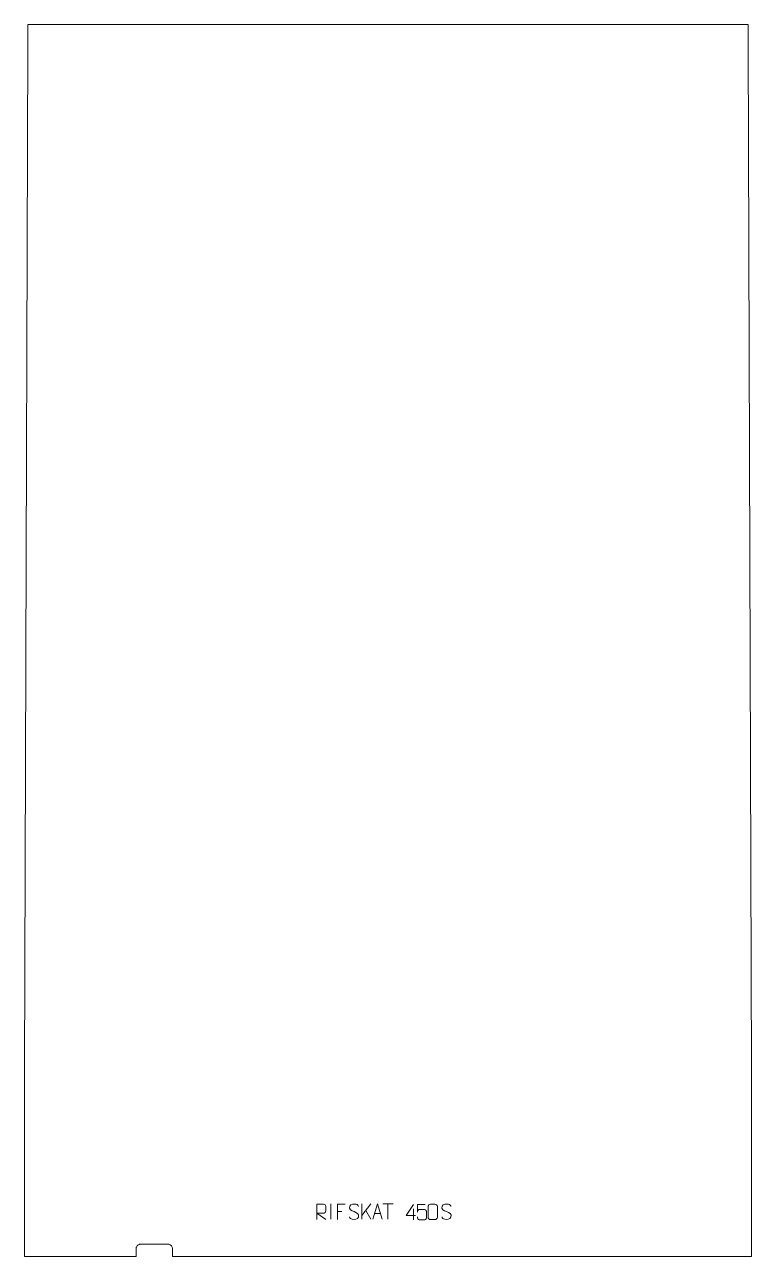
# Model space of a CAD drawing. Header units: millimetres. Extents: x -590 to 590, y -1735 to 265.
import ezdxf

# ---------------------------------------------------------------- set-up
doc = ezdxf.new("R2010")
doc.units = ezdxf.units.MM
doc.header["$MEASUREMENT"] = 0
doc.layers.add('layer 1', color=7, linetype='Continuous')

msp = doc.modelspace()

# ---------------------------------------------------------------- linework, layer by layer
at = {"layer": 'layer 1', "color": 242, "lineweight": 9}
msp.add_open_spline([(584.9995, 234.9991), (584.9995, 234.9991), (589.9993, -1434.9998), (589.9993, -1434.9998), (589.9993, -1434.9998), (589.9993, -1434.9998), (589.9993, -1734.9993), (589.9993, -1734.9993), (589.9993, -1734.9993), (589.9993, -1734.9993), (-350, -1734.9993), (-350, -1734.9993), (-350, -1734.9993), (-350, -1734.9993), (-350, -1722.8559), (-350, -1722.8559), (-350, -1722.8559), (-350, -1722.8559), (-350.0671, -1721.8299), (-350.0671, -1721.8299), (-350.0671, -1721.8299), (-350.0671, -1721.8299), (-350.2674, -1720.8219), (-350.2674, -1720.8219), (-350.2674, -1720.8219), (-350.2674, -1720.8219), (-350.5977, -1719.8495), (-350.5977, -1719.8495), (-350.5977, -1719.8495), (-350.5977, -1719.8495), (-351.0525, -1718.9276), (-351.0525, -1718.9276), (-351.0525, -1718.9276), (-351.0525, -1718.9276), (-351.6236, -1718.0725), (-351.6236, -1718.0725), (-351.6236, -1718.0725), (-351.6236, -1718.0725), (-352.301, -1717.3), (-352.301, -1717.3), (-352.301, -1717.3), (-352.301, -1717.3), (-353.0735, -1716.6226), (-353.0735, -1716.6226), (-353.0735, -1716.6226), (-353.0735, -1716.6226), (-353.9283, -1716.0515), (-353.9283, -1716.0515), (-353.9283, -1716.0515), (-353.9283, -1716.0515), (-354.849, -1715.597), (-354.849, -1715.597), (-354.849, -1715.597), (-354.849, -1715.597), (-355.8229, -1715.2664), (-355.8229, -1715.2664), (-355.8229, -1715.2664), (-355.8229, -1715.2664), (-356.8309, -1715.0661), (-356.8309, -1715.0661), (-356.8309, -1715.0661), (-356.8309, -1715.0661), (-357.8554, -1714.999), (-357.8554, -1714.999), (-357.8554, -1714.999), (-357.8554, -1714.999), (-401.2495, -1714.999), (-401.2495, -1714.999), (-401.2495, -1714.999), (-401.2495, -1714.999), (-402.2751, -1715.0661), (-402.2751, -1715.0661), (-402.2751, -1715.0661), (-402.2751, -1715.0661), (-403.2831, -1715.2664), (-403.2831, -1715.2664), (-403.2831, -1715.2664), (-403.2831, -1715.2664), (-404.2559, -1715.597), (-404.2559, -1715.597), (-404.2559, -1715.597), (-404.2559, -1715.597), (-405.1778, -1716.0515), (-405.1778, -1716.0515), (-405.1778, -1716.0515), (-405.1778, -1716.0515), (-406.0325, -1716.6226), (-406.0325, -1716.6226), (-406.0325, -1716.6226), (-406.0325, -1716.6226), (-406.805, -1717.3), (-406.805, -1717.3), (-406.805, -1717.3), (-406.805, -1717.3), (-407.4828, -1718.0725), (-407.4828, -1718.0725), (-407.4828, -1718.0725), (-407.4828, -1718.0725), (-408.0539, -1718.9276), (-408.0539, -1718.9276), (-408.0539, -1718.9276), (-408.0539, -1718.9276), (-408.5073, -1719.8495), (-408.5073, -1719.8495), (-408.5073, -1719.8495), (-408.5073, -1719.8495), (-408.8375, -1720.8219), (-408.8375, -1720.8219), (-408.8375, -1720.8219), (-408.8375, -1720.8219), (-409.0389, -1721.8299), (-409.0389, -1721.8299), (-409.0389, -1721.8299), (-409.0389, -1721.8299), (-409.106, -1722.8559), (-409.106, -1722.8559), (-409.106, -1722.8559), (-409.106, -1722.8559), (-409.106, -1734.9993), (-409.106, -1734.9993), (-409.106, -1734.9993), (-409.106, -1734.9993), (-589.9993, -1734.9993), (-589.9993, -1734.9993), (-589.9993, -1734.9993), (-589.9993, -1734.9993), (-589.9993, -1434.9998), (-589.9993, -1434.9998), (-589.9993, -1434.9998), (-589.9993, -1434.9998), (-584.9994, 234.9991), (-584.9994, 234.9991), (-584.9994, 234.9991), (-584.9994, 234.9991), (-584.9994, 264.9998), (-584.9994, 264.9998), (-584.9994, 264.9998), (-584.9994, 264.9998), (584.9995, 264.9998), (584.9995, 264.9998), (584.9995, 264.9998), (584.9995, 264.9998), (584.9995, 234.9991), (584.9995, 234.9991)], degree=3, knots=[0, 0, 0, 0, 0.027027027, 0.027027027, 0.027027027, 0.027027027, 0.054054054, 0.054054054, 0.054054054, 0.054054054, 0.081081081, 0.081081081, 0.081081081, 0.081081081, 0.108108108, 0.108108108, 0.108108108, 0.108108108, 0.135135135, 0.135135135, 0.135135135, 0.135135135, 0.162162162, 0.162162162, 0.162162162, 0.162162162, 0.189189189, 0.189189189, 0.189189189, 0.189189189, 0.216216216, 0.216216216, 0.216216216, 0.216216216, 0.243243243, 0.243243243, 0.243243243, 0.243243243, 0.27027027, 0.27027027, 0.27027027, 0.27027027, 0.297297297, 0.297297297, 0.297297297, 0.297297297, 0.324324324, 0.324324324, 0.324324324, 0.324324324, 0.351351351, 0.351351351, 0.351351351, 0.351351351, 0.378378378, 0.378378378, 0.378378378, 0.378378378, 0.405405405, 0.405405405, 0.405405405, 0.405405405, 0.432432432, 0.432432432, 0.432432432, 0.432432432, 0.459459459, 0.459459459, 0.459459459, 0.459459459, 0.486486486, 0.486486486, 0.486486486, 0.486486486, 0.513513514, 0.513513514, 0.513513514, 0.513513514, 0.540540541, 0.540540541, 0.540540541, 0.540540541, 0.567567568, 0.567567568, 0.567567568, 0.567567568, 0.594594595, 0.594594595, 0.594594595, 0.594594595, 0.621621622, 0.621621622, 0.621621622, 0.621621622, 0.648648649, 0.648648649, 0.648648649, 0.648648649, 0.675675676, 0.675675676, 0.675675676, 0.675675676, 0.702702703, 0.702702703, 0.702702703, 0.702702703, 0.72972973, 0.72972973, 0.72972973, 0.72972973, 0.756756757, 0.756756757, 0.756756757, 0.756756757, 0.783783784, 0.783783784, 0.783783784, 0.783783784, 0.810810811, 0.810810811, 0.810810811, 0.810810811, 0.837837838, 0.837837838, 0.837837838, 0.837837838, 0.864864865, 0.864864865, 0.864864865, 0.864864865, 0.891891892, 0.891891892, 0.891891892, 0.891891892, 0.918918919, 0.918918919, 0.918918919, 0.918918919, 0.945945946, 0.945945946, 0.945945946, 0.945945946, 1, 1, 1, 1], dxfattribs=at)
at = {"layer": 'layer 1', "color": 250, "lineweight": 9}
for points, knots in [([(-115.7276, -1675.218), (-115.7276, -1675.218), (-115.7276, -1650.2645), (-115.7276, -1650.2645), (-115.7276, -1650.2645), (-112.1328, -1650.2645), (-108.5373, -1650.2645), (-104.9421, -1650.2645), (-104.9421, -1650.2645), (-102.6168, -1650.3022), (-101.0595, -1651.7922), (-101.0636, -1654.1586), (-101.0636, -1654.1586), (-101.064, -1656.1941), (-101.064, -1659.2535), (-101.0636, -1661.2895), (-101.0636, -1661.2895), (-101.0701, -1663.165), (-102.8824, -1665.1068), (-104.8919, -1665.1259), (-104.8919, -1665.1259), (-104.8919, -1665.1259), (-115.7276, -1665.1259), (-115.7276, -1665.1259), (-115.7276, -1665.1259), (-115.7276, -1665.1259), (-101.0729, -1675.218), (-101.0729, -1675.218)], [0, 0, 0, 0, 0.125, 0.125, 0.125, 0.125, 0.25, 0.25, 0.25, 0.25, 0.375, 0.375, 0.375, 0.375, 0.5, 0.5, 0.5, 0.5, 0.625, 0.625, 0.625, 0.625, 0.75, 0.75, 0.75, 0.75, 1, 1, 1, 1]), ([(-69.3577, -1650.4098), (-69.3577, -1650.4098), (-82.2317, -1650.4098), (-82.2317, -1650.4098), (-82.2317, -1650.4098), (-82.2317, -1650.4098), (-82.2317, -1675.3634), (-82.2317, -1675.3634)], [0, 0, 0, 0, 0.333333333, 0.333333333, 0.333333333, 0.333333333, 1, 1, 1, 1]), ([(-55.0636, -1662.2894), (-59.3119, -1660.819), (-64.22, -1659.0232), (-62.2149, -1653.5029), (-62.2149, -1653.5029), (-60.7114, -1649.363), (-55.4978, -1649.7515), (-51.8942, -1650.3526), (-51.8942, -1650.3526), (-49.0336, -1650.8298), (-48.1689, -1652.043), (-47.8583, -1654.1271)], [0, 0, 0, 0, 0.25, 0.25, 0.25, 0.25, 0.5, 0.5, 0.5, 0.5, 1, 1, 1, 1]), ([(-24.5341, -1674.7662), (-24.5341, -1674.7662), (-17.1631, -1649.8127), (-17.1631, -1649.8127), (-17.1631, -1649.8127), (-17.1631, -1649.8127), (-9.5932, -1674.7662), (-9.5932, -1674.7662)], [0, 0, 0, 0, 0.333333333, 0.333333333, 0.333333333, 0.333333333, 1, 1, 1, 1]), ([(44.4584, -1668.6282), (44.4584, -1668.6282), (29.6367, -1668.6282), (29.6367, -1668.6282), (29.6367, -1668.6282), (29.6367, -1668.6282), (41.5143, -1650.5577), (41.5143, -1650.5577)], [0, 0, 0, 0, 0.333333333, 0.333333333, 0.333333333, 0.333333333, 1, 1, 1, 1]), ([(60.5761, -1650.6257), (60.5761, -1650.6257), (47.7244, -1650.6257), (47.7244, -1650.6257), (47.7244, -1650.6257), (47.7247, -1654.8563), (47.7247, -1659.0872), (47.7244, -1663.3184), (47.7244, -1663.3184), (47.7241, -1660.0083), (49.3551, -1658.9365), (52.1671, -1658.876), (52.1671, -1658.876), (54.6067, -1658.8757), (57.0462, -1658.8757), (59.4854, -1658.876), (59.4854, -1658.876), (61.1352, -1658.8692), (62.6101, -1661.2497), (62.6386, -1663.3184), (62.6386, -1663.3184), (62.6383, -1665.9057), (62.6383, -1668.4933), (62.6386, -1671.081), (62.6386, -1671.081), (62.6848, -1673.0404), (61.1854, -1675.4767), (59.5595, -1675.5352), (59.5595, -1675.5352), (57.603, -1675.5349), (52.708, -1675.5349), (50.751, -1675.5352), (50.751, -1675.5352), (48.9055, -1675.544), (47.7984, -1673.5792), (47.7776, -1671.0281)], [0, 0, 0, 0, 0.1, 0.1, 0.1, 0.1, 0.2, 0.2, 0.2, 0.2, 0.3, 0.3, 0.3, 0.3, 0.4, 0.4, 0.4, 0.4, 0.5, 0.5, 0.5, 0.5, 0.6, 0.6, 0.6, 0.6, 0.7, 0.7, 0.7, 0.7, 0.8, 0.8, 0.8, 0.8, 1, 1, 1, 1]), ([(69.0106, -1650.3375), (71.3767, -1650.3375), (73.7432, -1650.3375), (76.1097, -1650.3375), (76.1097, -1650.3375), (78.0902, -1650.3019), (80.1162, -1651.7962), (80.1433, -1654.2383), (80.1433, -1654.2383), (80.1429, -1659.9957), (80.1429, -1665.7535), (80.1433, -1671.5117), (80.1433, -1671.5117), (80.0012, -1673.8393), (78.2948, -1675.3216), (76.1097, -1675.3324), (76.1097, -1675.3324), (73.7373, -1675.332), (71.3649, -1675.332), (68.9929, -1675.3324), (68.9929, -1675.3324), (67.0344, -1675.438), (65.028, -1673.5501), (65.0394, -1671.5291), (65.0394, -1671.5291), (65.0398, -1665.7485), (65.0398, -1659.9682), (65.0394, -1654.1884), (65.0394, -1654.1884), (65.0437, -1652.0464), (66.8208, -1650.3239), (69.0106, -1650.3375)], [0, 0, 0, 0, 0.111111111, 0.111111111, 0.111111111, 0.111111111, 0.222222222, 0.222222222, 0.222222222, 0.222222222, 0.333333333, 0.333333333, 0.333333333, 0.333333333, 0.444444444, 0.444444444, 0.444444444, 0.444444444, 0.555555556, 0.555555556, 0.555555556, 0.555555556, 0.666666667, 0.666666667, 0.666666667, 0.666666667, 0.777777778, 0.777777778, 0.777777778, 0.777777778, 1, 1, 1, 1]), ([(94.9364, -1662.2894), (90.6881, -1660.819), (85.78, -1659.0232), (87.7851, -1653.5029), (87.7851, -1653.5029), (89.2886, -1649.363), (94.5022, -1649.7515), (98.1058, -1650.3526), (98.1058, -1650.3526), (100.9664, -1650.8298), (101.8311, -1652.043), (102.1417, -1654.1271)], [0, 0, 0, 0, 0.25, 0.25, 0.25, 0.25, 0.5, 0.5, 0.5, 0.5, 1, 1, 1, 1]), ([(-55.0636, -1662.2895), (-51.045, -1663.9362), (-46.0155, -1665.8245), (-47.8495, -1671.1848), (-47.8495, -1671.1848), (-49.3093, -1675.4512), (-54.2201, -1675.1945), (-57.9462, -1674.6398), (-57.9462, -1674.6398), (-60.6962, -1674.23), (-61.9171, -1673.0165), (-62.2951, -1670.9043)], [0, 0, 0, 0, 0.25, 0.25, 0.25, 0.25, 0.5, 0.5, 0.5, 0.5, 1, 1, 1, 1]), ([(94.9364, -1662.2895), (98.955, -1663.9362), (103.9845, -1665.8245), (102.1505, -1671.1848), (102.1505, -1671.1848), (100.6907, -1675.4512), (95.7799, -1675.1945), (92.0538, -1674.6398), (92.0538, -1674.6398), (89.3038, -1674.23), (88.0829, -1673.0165), (87.7049, -1670.9043)], [0, 0, 0, 0, 0.25, 0.25, 0.25, 0.25, 0.5, 0.5, 0.5, 0.5, 1, 1, 1, 1])]:
    msp.add_open_spline(points, degree=3, knots=knots, dxfattribs=at)
for points in [[(-93.0636, -1649.8024), (-93.0636, -1649.8024), (-93.0636, -1674.7765), (-93.0636, -1674.7765)], [(-42.4144, -1649.8126), (-42.4144, -1649.8126), (-42.4144, -1674.7662), (-42.4144, -1674.7662)], [(-28.0382, -1649.8126), (-28.0382, -1649.8126), (-42.4144, -1668.4523), (-42.4144, -1668.4523)], [(-8.5572, -1649.8362), (-8.5572, -1649.8362), (8.43, -1649.8362), (8.43, -1649.8362)], [(-0.0634, -1674.7662), (-0.0634, -1674.7662), (-0.0634, -1649.8127), (-0.0634, -1649.8127)], [(41.5143, -1657.8671), (41.5143, -1657.8671), (41.5143, -1675.5318), (41.5143, -1675.5318)], [(-82.2317, -1662.2895), (-82.2317, -1662.2895), (-75.0636, -1662.2895), (-75.0636, -1662.2895)], [(-27.7129, -1674.6704), (-27.7129, -1674.6704), (-36.1834, -1660.3568), (-36.1834, -1660.3568)], [(-21.8115, -1665.5168), (-21.8115, -1665.5168), (-12.3158, -1665.5168), (-12.3158, -1665.5168)]]:
    msp.add_open_spline(points, degree=3, dxfattribs=at)

doc.saveas('drawing.dxf')
